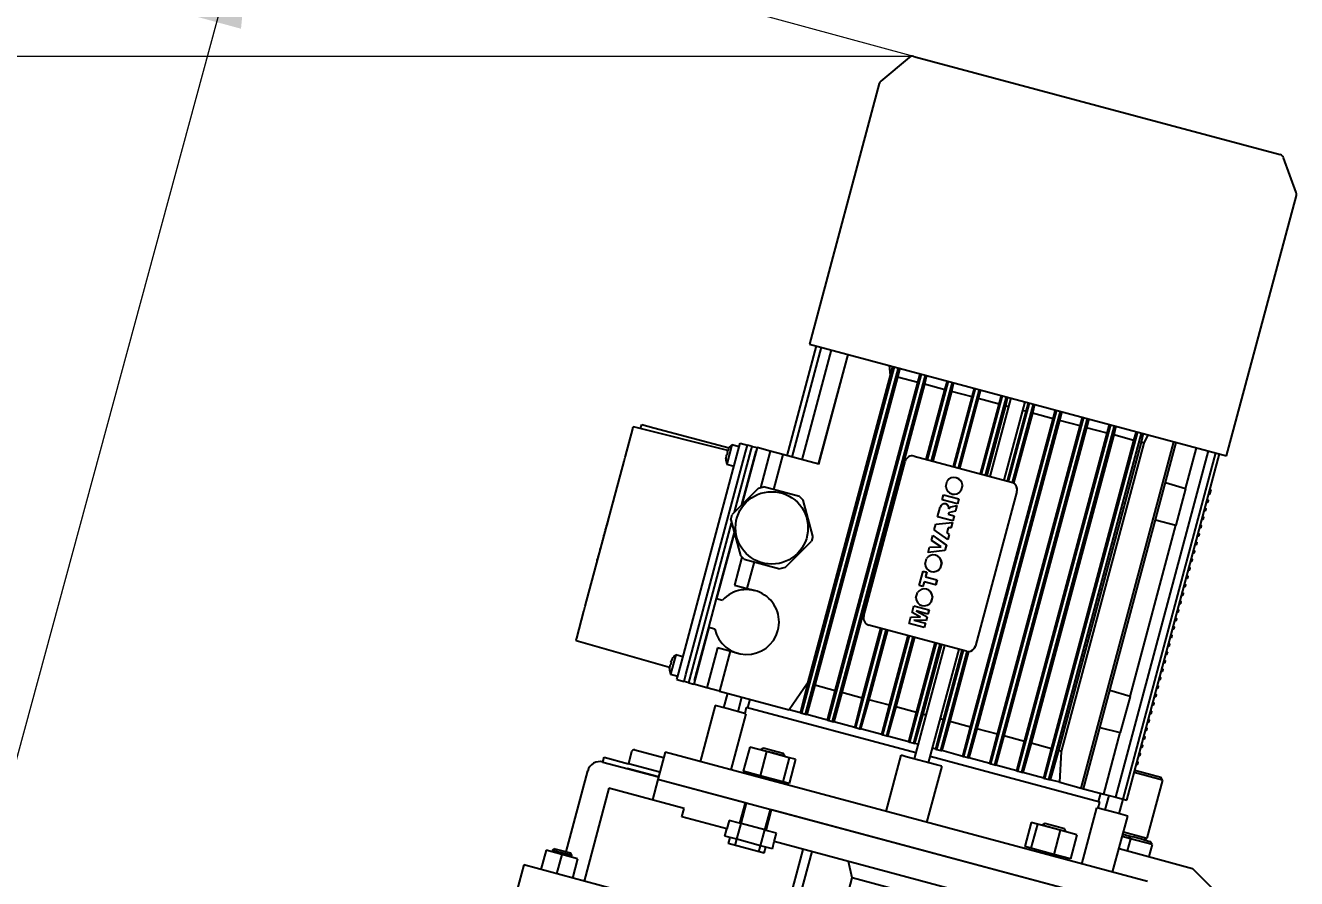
# Model space of a CAD drawing. Header units: millimetres. Extents: x 160 to 8396, y -16 to 5840.
# Drawn here: x 1554 to 2063, y 5067 to 5408 of the extents above; entities that cross this region are included whole.
import ezdxf

# ---------------------------------------------------------------- set-up
doc = ezdxf.new("R2010")
doc.units = ezdxf.units.MM
doc.header["$LTSCALE"] = 20
doc.header["$PDSIZE"] = -1
doc.styles.add('SLDTEXTSTYLE1', font='TXT', dxfattribs={"width": 0.605})
doc.dimstyles.new('SLDDIMSTYLE1', dxfattribs={"dimtxt": 70, "dimasz": 60, "dimexe": 0, "dimexo": 0.0625, "dimgap": 17.5, "dimtad": 2, "dimdec": 0, "dimrnd": 1e-09, "dimzin": 12, "dimdsep": 46, "dimtxsty": 'SLDTEXTSTYLE1', "dimsah": 1, "dimcen": 0.09, "dimadec": 0, "dimazin": 3, "dimtol": 1, "dimtfac": 1, "dimtdec": 3, "dimtofl": 0, "dimtmove": 0, "dimatfit": 3, "dimfxl": 0, "dimfrac": 2, "dimtolj": 1, "dimarcsym": 0})

# ---------------------------------------------------------------- blocks, each defined once
blk = doc.blocks.new('_D_2')
at = {"color": 7, "linetype": 'Continuous', "lineweight": 0}
for p, q in [((1910.01, 5396.08), (720.63, 5396.08)), ((740.63, 5396.08), (740.63, 2259.87)), ((1065.48, 2259.87), (720.63, 2259.87))]:
    blk.add_line(p, q, dxfattribs=at)
at = {"color": 7, "linetype": 'Continuous', "lineweight": 18}
for points in [[(740.63, 5396.08), (730.63, 5336.08), (750.63, 5336.08)], [(740.63, 2259.87), (750.63, 2319.87), (730.63, 2319.87)]]:
    blk.add_solid(points, dxfattribs=at)
at = {"color": 7, "linetype": 'Continuous', "lineweight": 18, "char_height": 70, "attachment_point": 1, "rotation": 90, "style": 'SLDTEXTSTYLE1'}
for s, insert in [('*', (650.4, 3679.98)), ('3136', (650.4, 3482.72))]:
    blk.add_mtext(s, dxfattribs=dict(at, insert=insert))
blk = doc.blocks.new('_D_3')
at = {"color": 7, "linetype": 'Continuous', "lineweight": 0}
for p, q in [((1910.01, 5396.08), (1627.5, 5472.9)), ((793.99, 2331.45), (1646.8, 5467.65)), ((1057.2, 2259.87), (774.69, 2336.69))]:
    blk.add_line(p, q, dxfattribs=at)
at = {"color": 7, "linetype": 'Continuous', "lineweight": 18}
for points in [[(1646.8, 5467.65), (1621.41, 5412.38), (1640.71, 5407.13)], [(793.99, 2331.45), (819.38, 2386.72), (800.09, 2391.97)]]:
    blk.add_solid(points, dxfattribs=at)
at = {"color": 7, "linetype": 'Continuous', "lineweight": 18, "char_height": 70, "attachment_point": 1, "rotation": 74.7877, "style": 'SLDTEXTSTYLE1'}
for s, insert in [('*', (1196.46, 4155.4)), ('3250', (1144.7, 3965.05))]:
    blk.add_mtext(s, dxfattribs=dict(at, insert=insert))

msp = doc.modelspace()

# ---------------------------------------------------------------- linework, layer by layer
at = {"color": 7, "linetype": 'Continuous', "lineweight": 25}
for p, q in [((1908.21, 5395.68), (1896.87, 5386.16)), ((1910.01, 5396.08), (1983.38, 5376.42)), ((1896.22, 5385.15), (1868.3, 5280.95)), ((1983.38, 5376.42), (2056.75, 5356.76)), ((2063.18, 5341.6), (2058.11, 5355.51)), ((2035.31, 5236.2), (2063.23, 5340.4)), ((1859.39, 5236.23), (1871.17, 5280.18)), ((1861.33, 5235.71), (1873.1, 5279.66)), ((1865.35, 5234.64), (1877.12, 5278.59)), ((1868.3, 5280.95), (2035.31, 5236.2)), ((1871.96, 5232.87), (1883.73, 5276.82)), ((1871.98, 5232.86), (1883.76, 5276.81)), ((1900.25, 5272.39), (1900.54, 5268.55)), ((1865.21, 5133.22), (1902.35, 5271.83)), ((1866.76, 5132.8), (1903.9, 5271.41)), ((1900.54, 5268.55), (1867.48, 5145.16)), ((1867.65, 5145.12), (1900.72, 5268.51)), ((1903.55, 5267.75), (1870.49, 5144.36)), ((1876.03, 5130.32), (1913.17, 5268.93)), ((1877.57, 5129.9), (1914.71, 5268.51)), ((1900.72, 5268.51), (1900.54, 5268.55)), ((1900.72, 5268.51), (1901.7, 5272)), ((1904.44, 5271.27), (1903.55, 5267.75)), ((1911.64, 5265.58), (1903.55, 5267.75)), ((1911.64, 5265.58), (1912.62, 5269.08)), ((1915.21, 5268.38), (1914.3, 5264.87)), ((1878.58, 5142.19), (1911.64, 5265.58)), ((1914.3, 5264.87), (1881.24, 5141.48)), ((1922.51, 5262.67), (1914.3, 5264.87)), ((1915.04, 5234.78), (1922.51, 5262.67)), ((1915.58, 5234.64), (1923.99, 5266.03)), ((1917.12, 5234.22), (1925.53, 5265.62)), ((1925.09, 5261.98), (1917.62, 5234.09)), ((1922.51, 5262.67), (1923.49, 5266.16)), ((1925.99, 5265.49), (1925.09, 5261.98)), ((1933.36, 5259.76), (1925.09, 5261.98)), ((1926.39, 5231.74), (1934.81, 5263.13)), ((1927.94, 5231.32), (1936.35, 5262.72)), ((1933.36, 5259.76), (1934.34, 5263.26)), ((1936.8, 5262.6), (1935.89, 5259.08)), ((1925.89, 5231.87), (1933.36, 5259.76)), ((1935.89, 5259.08), (1928.42, 5231.19)), ((1944.2, 5256.86), (1935.89, 5259.08)), ((1936.73, 5228.97), (1944.2, 5256.86)), ((1937.21, 5228.84), (1945.62, 5260.23)), ((1938.76, 5228.42), (1947.17, 5259.82)), ((1948.91, 5259.35), (1940.5, 5227.96)), ((1944.2, 5256.86), (1945.17, 5260.35)), ((1946.29, 5226.41), (1954.7, 5257.8)), ((1947.61, 5259.7), (1946.71, 5256.18)), ((1948.03, 5225.94), (1956.44, 5257.33)), ((1949.57, 5225.51), (1957.99, 5256.92)), ((1955.03, 5253.96), (1956, 5257.45)), ((1958.44, 5256.8), (1957.53, 5253.28)), ((1930.12, 5115.82), (1967.26, 5254.43)), ((1931.67, 5115.41), (1968.81, 5254.02)), ((1946.71, 5256.18), (1939.24, 5228.3)), ((1947.97, 5255.85), (1946.71, 5256.18)), ((1947.55, 5226.07), (1955.03, 5253.96)), ((1957.53, 5253.28), (1950.03, 5225.29)), ((1955.03, 5253.96), (1953.76, 5254.29)), ((1965.84, 5251.06), (1957.53, 5253.28)), ((1965.84, 5251.06), (1966.81, 5254.55)), ((1969.28, 5253.89), (1968.37, 5250.38)), ((1794.64, 5236.12), (1797.55, 5246.98)), ((1835.57, 5238.4), (1797.78, 5247.82)), ((1800.69, 5247.1), (1801.13, 5248.74)), ((1801.13, 5248.74), (1805.96, 5247.44)), ((1805.96, 5247.44), (1836.1, 5239.37)), ((1932.78, 5127.67), (1965.84, 5251.06)), ((1968.37, 5250.38), (1935.31, 5126.99)), ((1940.94, 5112.92), (1978.08, 5251.54)), ((1942.48, 5112.51), (1979.62, 5251.12)), ((1943.58, 5124.77), (1976.64, 5248.16)), ((1979.22, 5247.47), (1946.16, 5124.08)), ((1951.76, 5110.03), (1988.9, 5248.64)), ((1953.3, 5109.61), (1990.44, 5248.22)), ((1976.64, 5248.16), (1968.37, 5250.38)), ((1976.64, 5248.16), (1977.62, 5251.66)), ((1980.12, 5250.99), (1979.22, 5247.47)), ((1987.43, 5245.27), (1979.22, 5247.47)), ((1987.43, 5245.27), (1988.41, 5248.77)), ((1991, 5248.07), (1990.1, 5244.56)), ((1954.37, 5121.88), (1987.43, 5245.27)), ((1990.1, 5244.56), (1957.03, 5121.17)), ((1962.58, 5107.13), (1999.72, 5245.74)), ((1964.12, 5106.71), (2001.26, 5245.32)), ((1965.12, 5119), (1998.19, 5242.39)), ((2001.02, 5241.63), (1967.96, 5118.24)), ((1977.03, 5103.25), (2014.17, 5241.86)), ((1978, 5102.99), (2015.14, 5241.6)), ((1998.19, 5242.39), (1990.1, 5244.56)), ((1998.19, 5242.39), (1999.17, 5245.88)), ((2001.91, 5245.15), (2001.02, 5241.63)), ((2002.24, 5241.3), (2001.02, 5241.63)), ((2002.24, 5241.3), (2003.93, 5244.61)), ((1815.95, 5149.52), (1839.76, 5238.39)), ((1818.85, 5148.74), (1842.66, 5237.61)), ((1834.91, 5236.58), (1834.79, 5235.06)), ((1835.18, 5236.51), (1834.91, 5236.58)), ((1835.82, 5238.92), (1835.17, 5237.55)), ((1835.17, 5237.55), (1835.44, 5237.48)), ((1837.25, 5240.61), (1835.18, 5232.88)), ((1835.44, 5237.48), (1835.18, 5236.51)), ((1835.81, 5238.93), (1835.82, 5238.92)), ((1840.15, 5239.83), (1837.25, 5240.61)), ((1838.33, 5213.7), (1844.98, 5238.54)), ((1839.76, 5238.39), (1840.53, 5241.23)), ((1840.53, 5241.23), (1843.44, 5240.51)), ((1847.3, 5239.47), (1841.22, 5216.77)), ((1841.22, 5216.77), (1846.91, 5238.02)), ((1842.66, 5237.61), (1843.44, 5240.51)), ((1845.36, 5239.96), (1843.44, 5240.51)), ((1844.98, 5238.54), (1845.37, 5239.99)), ((1845.37, 5239.99), (1847.3, 5239.47)), ((1852.61, 5238.05), (1847.3, 5239.47)), ((1852.61, 5238.05), (1848.7, 5223.44)), ((1857.63, 5236.7), (1852.61, 5238.05)), ((1857.63, 5236.7), (1853.88, 5222.7)), ((1871.98, 5232.86), (1857.63, 5236.7)), ((1969.18, 5117.92), (2002.24, 5241.3)), ((1990.88, 5099.54), (2028.02, 5238.15)), ((1993.9, 5098.74), (2031.04, 5237.35)), ((1995.36, 5098.34), (2032.5, 5236.95)), ((2018.88, 5223), (2023.28, 5239.42)), ((1778.56, 5176.1), (1794.09, 5234.07)), ((1834.79, 5235.06), (1834.77, 5235.07)), ((1835.18, 5232.88), (1838.08, 5232.11)), ((1890, 5172.13), (1906.57, 5233.94)), ((1910.2, 5236.08), (1949.2, 5225.63)), ((1927.09, 5227.44), (1927.06, 5227.45)), ((1847.83, 5223.21), (1837.34, 5212.71)), ((1847.83, 5223.21), (1849.9, 5223.76)), ((1864.24, 5219.92), (1849.9, 5223.76)), ((1922.86, 5223.92), (1923.44, 5226.08)), ((1929.5, 5224.49), (1928.91, 5222.27)), ((1928.94, 5222.26), (1928.91, 5222.27)), ((1929.53, 5224.48), (1928.94, 5222.26)), ((1929.53, 5224.48), (1929.5, 5224.49)), ((1951.28, 5221.96), (1934.71, 5160.15)), ((1951.36, 5221.94), (1934.8, 5160.12)), ((1949.2, 5225.63), (1949.28, 5225.6)), ((2018.88, 5223), (2010.78, 5225.33)), ((2018.88, 5223), (2015, 5208.51)), ((2028.9, 5221.74), (2028.43, 5221.75)), ((2028.52, 5222.12), (2028.9, 5221.74)), ((2028.67, 5220.9), (2028.9, 5221.74)), ((2028.74, 5222.91), (2029.06, 5222.35)), ((2028.9, 5221.74), (2029.06, 5222.35)), ((1789.33, 5216.69), (1789.32, 5216.67)), ((1789.32, 5216.67), (1789.42, 5216.64)), ((1789.32, 5216.67), (1789.42, 5216.64)), ((1789.32, 5216.67), (1789.32, 5216.67)), ((1789.85, 5218.63), (1789.33, 5216.7)), ((1789.33, 5216.7), (1789.43, 5216.67)), ((1789.33, 5216.7), (1789.43, 5216.67)), ((1789.33, 5216.7), (1789.43, 5216.67)), ((1789.33, 5216.7), (1789.33, 5216.7)), ((1789.33, 5216.7), (1789.43, 5216.67)), ((1789.33, 5216.7), (1789.33, 5216.7)), ((1789.33, 5216.7), (1789.43, 5216.67)), ((1789.33, 5216.7), (1789.33, 5216.7)), ((1789.33, 5216.7), (1789.43, 5216.67)), ((1789.33, 5216.7), (1789.33, 5216.7)), ((1789.33, 5216.7), (1789.43, 5216.67)), ((1789.33, 5216.7), (1789.33, 5216.7)), ((1789.33, 5216.7), (1789.43, 5216.67)), ((1789.33, 5216.7), (1789.33, 5216.7)), ((1789.33, 5216.7), (1789.43, 5216.67)), ((1789.33, 5216.7), (1789.33, 5216.7)), ((1789.33, 5216.7), (1789.43, 5216.67)), ((1789.33, 5216.7), (1789.43, 5216.67)), ((1789.33, 5216.7), (1789.33, 5216.7)), ((1789.33, 5216.7), (1789.33, 5216.7)), ((1789.33, 5216.7), (1789.33, 5216.7)), ((1789.33, 5216.7), (1789.43, 5216.67)), ((1789.33, 5216.7), (1789.33, 5216.7)), ((1789.86, 5218.65), (1789.85, 5218.63)), ((1789.85, 5218.63), (1789.95, 5218.61)), ((1789.95, 5218.63), (1789.86, 5218.65)), ((1841.15, 5216.53), (1841.22, 5216.77)), ((1841.22, 5216.77), (1841.36, 5216.74)), ((1864.24, 5219.92), (1865.76, 5218.4)), ((1869.6, 5204.07), (1865.76, 5218.4)), ((1921.45, 5218.65), (1921.98, 5220.64)), ((1927.5, 5217.03), (1921.45, 5218.65)), ((1921.98, 5220.64), (1928.04, 5219.02)), ((1922.86, 5216.98), (1922.83, 5216.99)), ((1925.05, 5215.73), (1927.31, 5216.31)), ((1925.31, 5220.93), (1925.34, 5220.92)), ((1927.31, 5216.31), (1926.71, 5214.07)), ((1927.34, 5216.3), (1926.74, 5214.06)), ((1927.34, 5216.3), (1927.31, 5216.31)), ((1928.04, 5219.02), (1927.5, 5217.03)), ((1927.53, 5217.02), (1927.5, 5217.03)), ((1928.07, 5219.01), (1927.53, 5217.02)), ((1928.07, 5219.01), (1928.04, 5219.02)), ((2027.28, 5217.48), (2027.37, 5217.51)), ((2027.77, 5217.52), (2027.29, 5217.53)), ((2027.65, 5218.57), (2027.59, 5218.63)), ((2027.77, 5217.52), (2027.99, 5218.36)), ((2028.19, 5220.86), (2028.27, 5220.89)), ((2028.67, 5220.9), (2028.2, 5220.91)), ((1788.81, 5214.77), (1787.13, 5208.49)), ((1788.81, 5214.77), (1788.91, 5214.74)), ((1788.94, 5214.83), (1788.84, 5214.86)), ((1788.93, 5214.82), (1788.84, 5214.85)), ((1836.78, 5210.64), (1837.34, 5212.71)), ((1919.61, 5211.78), (1920.66, 5215.72)), ((1925.66, 5210.16), (1919.61, 5211.78)), ((1924.34, 5213.47), (1923.76, 5212.81)), ((1923.76, 5212.81), (1926.2, 5212.16)), ((1924.37, 5213.46), (1923.79, 5212.8)), ((1924.11, 5215.02), (1925.05, 5215.73)), ((1926.71, 5214.07), (1924.34, 5213.47)), ((1924.37, 5213.46), (1924.34, 5213.47)), ((1926.74, 5214.06), (1924.37, 5213.46)), ((1926.2, 5212.16), (1925.66, 5210.16)), ((1926.23, 5212.15), (1925.69, 5210.15)), ((1926.23, 5212.15), (1926.2, 5212.16)), ((1926.74, 5214.06), (1926.71, 5214.07)), ((2025.84, 5211.81), (2025.78, 5211.87)), ((2025.96, 5210.75), (2026.18, 5211.6)), ((2026.86, 5214.14), (2026.38, 5214.14)), ((2026.38, 5214.1), (2026.46, 5214.13)), ((2026.75, 5215.19), (2026.69, 5215.25)), ((2026.86, 5214.14), (2027.09, 5214.98)), ((1786.65, 5206.7), (1786.61, 5206.53)), ((1786.65, 5206.7), (1786.79, 5207.21)), ((1786.79, 5207.21), (1786.84, 5207.39)), ((1787.12, 5208.06), (1787.02, 5208.09)), ((1787.02, 5208.07), (1787.02, 5208.09)), ((1787.03, 5208.09), (1787.02, 5208.08)), ((1787.03, 5208.09), (1787.11, 5208.41)), ((1787.13, 5208.49), (1787.11, 5208.41)), ((1787.11, 5208.41), (1787.21, 5208.38)), ((1787.13, 5208.49), (1787.23, 5208.46)), ((1820.39, 5146.78), (1837.14, 5209.29)), ((1836.78, 5210.64), (1840.62, 5196.31)), ((1918.22, 5206.61), (1918.82, 5208.85)), ((1923.67, 5202.74), (1918.22, 5206.61)), ((1918.82, 5208.85), (1925.49, 5209.52)), ((1923.83, 5207.41), (1923.28, 5205.35)), ((1923.86, 5207.4), (1923.31, 5205.34)), ((1924.93, 5207.44), (1923.83, 5207.41)), ((1923.86, 5207.4), (1923.83, 5207.41)), ((1924.97, 5207.43), (1923.86, 5207.4)), ((1925.49, 5209.52), (1924.93, 5207.44)), ((1924.97, 5207.43), (1924.93, 5207.44)), ((1925.52, 5209.51), (1924.97, 5207.43)), ((1925.52, 5209.51), (1925.49, 5209.52)), ((1925.69, 5210.15), (1925.66, 5210.16)), ((1996.63, 5139.93), (2015, 5208.51)), ((2006.82, 5210.55), (2015, 5208.51)), ((2025.05, 5207.37), (2024.57, 5207.38)), ((2024.57, 5207.34), (2024.65, 5207.36)), ((2024.93, 5208.43), (2024.87, 5208.49)), ((2025.05, 5207.37), (2025.28, 5208.22)), ((2025.47, 5210.72), (2025.55, 5210.74)), ((2025.96, 5210.75), (2025.48, 5210.76)), ((1785.43, 5202.14), (1785.47, 5202.3)), ((1785.47, 5202.3), (1785.53, 5202.5)), ((1785.57, 5202.65), (1785.53, 5202.5)), ((1785.91, 5203.91), (1785.86, 5203.73)), ((1785.91, 5203.91), (1786.01, 5204.32)), ((1786.01, 5204.32), (1786.07, 5204.52)), ((1786.38, 5205.68), (1786.4, 5205.76)), ((1786.5, 5205.73), (1786.4, 5205.76)), ((1838.11, 5205.18), (1831.13, 5179.1)), ((1831.13, 5179.1), (1838.11, 5205.18)), ((1838.11, 5205.18), (1838.18, 5205.42)), ((1838.25, 5205.14), (1838.11, 5205.18)), ((1858.55, 5191.5), (1869.04, 5201.99)), ((1869.6, 5204.07), (1869.04, 5201.99)), ((1917.08, 5202.34), (1917.62, 5204.36)), ((1921.08, 5199.84), (1917.08, 5202.34)), ((1917.62, 5204.36), (1923.06, 5200.44)), ((1917.65, 5204.35), (1917.62, 5204.36)), ((1917.65, 5204.35), (1923.09, 5200.43)), ((1923.28, 5205.35), (1924.21, 5204.76)), ((1923.31, 5205.34), (1923.28, 5205.35)), ((1923.31, 5205.34), (1924.25, 5204.75)), ((1924.21, 5204.76), (1923.67, 5202.74)), ((1923.71, 5202.73), (1923.67, 5202.74)), ((1924.25, 5204.75), (1923.71, 5202.73)), ((1924.25, 5204.75), (1924.21, 5204.76)), ((2023.12, 5201.67), (2023.06, 5201.73)), ((2023.24, 5200.61), (2023.46, 5201.46)), ((2023.66, 5203.96), (2023.74, 5203.98)), ((2024.14, 5203.99), (2023.67, 5204)), ((2024.03, 5205.05), (2023.97, 5205.11)), ((2024.14, 5203.99), (2024.37, 5204.84)), ((1783.67, 5195.58), (1783.72, 5195.76)), ((1783.72, 5195.76), (1783.86, 5196.28)), ((1783.91, 5196.45), (1783.86, 5196.28)), ((1784.11, 5197.21), (1784.13, 5197.29)), ((1784.11, 5197.21), (1784.21, 5197.19)), ((1784.45, 5198.46), (1784.5, 5198.66)), ((1784.5, 5198.66), (1784.61, 5199.08)), ((1784.66, 5199.26), (1784.61, 5199.08)), ((1784.96, 5200.4), (1784.93, 5200.25)), ((1784.96, 5200.4), (1785.02, 5200.6)), ((1785.02, 5200.6), (1785.06, 5200.75)), ((1842.14, 5194.79), (1840.62, 5196.31)), ((1915.8, 5197.57), (1916.36, 5199.65)), ((1922.48, 5198.29), (1915.8, 5197.57)), ((1915.83, 5197.56), (1915.8, 5197.57)), ((1922.51, 5198.28), (1915.83, 5197.56)), ((1916.36, 5199.65), (1921.08, 5199.84)), ((1918.78, 5196.41), (1918.74, 5196.42)), ((1923.06, 5200.44), (1922.48, 5198.29)), ((1922.51, 5198.28), (1922.48, 5198.29)), ((1923.09, 5200.43), (1922.51, 5198.28)), ((1923.09, 5200.43), (1923.06, 5200.44)), ((2022.33, 5197.23), (2021.85, 5197.24)), ((2021.85, 5197.2), (2021.93, 5197.22)), ((2022.22, 5198.29), (2022.16, 5198.35)), ((2022.33, 5197.23), (2022.56, 5198.08)), ((2022.75, 5200.58), (2022.84, 5200.6)), ((2023.24, 5200.61), (2022.76, 5200.62)), ((1783.31, 5194.24), (1783.41, 5194.22)), ((1783.32, 5194.27), (1783.35, 5194.39)), ((1783.35, 5194.39), (1783.48, 5194.87)), ((1783.49, 5194.89), (1783.48, 5194.87)), ((1783.49, 5194.89), (1783.49, 5194.91)), ((1783.49, 5194.89), (1783.58, 5194.86)), ((1841.26, 5195.67), (1838.25, 5184.44)), ((1842.14, 5194.79), (1856.47, 5190.94)), ((1846.12, 5193.72), (1843.27, 5183.09)), ((1858.55, 5191.5), (1856.47, 5190.94)), ((1914.55, 5192.89), (1915.12, 5195.05)), ((1921.19, 5193.46), (1920.59, 5191.24)), ((1920.62, 5191.23), (1920.59, 5191.24)), ((1921.22, 5193.45), (1920.62, 5191.23)), ((1921.22, 5193.45), (1921.19, 5193.46)), ((2020.4, 5191.52), (2020.34, 5191.59)), ((2020.52, 5190.47), (2020.75, 5191.32)), ((2020.94, 5193.82), (2021.03, 5193.84)), ((2021.43, 5193.85), (2020.95, 5193.86)), ((2021.31, 5194.91), (2021.25, 5194.97)), ((2021.43, 5193.85), (2021.65, 5194.7)), ((1912.23, 5184.24), (1913.79, 5190.07)), ((1914.16, 5185.78), (1913.64, 5183.86)), ((1914.19, 5185.77), (1913.68, 5183.85)), ((1913.79, 5190.07), (1915.2, 5189.69)), ((1918.79, 5184.54), (1914.16, 5185.78)), ((1915.2, 5189.69), (1914.69, 5187.77)), ((1914.69, 5187.77), (1919.33, 5186.53)), ((1915.24, 5189.68), (1914.72, 5187.77)), ((1915.24, 5189.68), (1915.2, 5189.69)), ((1916.99, 5189.89), (1917.03, 5189.89)), ((1919.33, 5186.53), (1918.79, 5184.54)), ((1919.36, 5186.52), (1918.83, 5184.53)), ((1919.36, 5186.52), (1919.33, 5186.53)), ((2019.13, 5187.06), (2019.21, 5187.08)), ((2019.61, 5187.09), (2019.14, 5187.1)), ((2019.5, 5188.14), (2019.44, 5188.21)), ((2019.61, 5187.09), (2019.84, 5187.93)), ((2020.52, 5190.47), (2020.04, 5190.48)), ((2020.04, 5190.44), (2020.12, 5190.46)), ((1838.25, 5184.44), (1846.46, 5182.24)), ((1910.9, 5179.28), (1911.48, 5181.44)), ((1913.64, 5183.86), (1912.23, 5184.24)), ((1913.68, 5183.85), (1913.64, 5183.86)), ((1915.13, 5182.8), (1915.09, 5182.81)), ((1918.83, 5184.53), (1918.79, 5184.54)), ((2017.69, 5181.38), (2017.63, 5181.44)), ((2017.8, 5180.33), (2018.03, 5181.17)), ((2018.22, 5183.68), (2018.31, 5183.7)), ((2018.71, 5183.71), (2018.23, 5183.72)), ((2018.59, 5184.76), (2018.53, 5184.82)), ((2018.71, 5183.71), (2018.94, 5184.55)), ((1828.02, 5167.51), (1831.13, 5179.1)), ((1831.13, 5179.1), (1833.51, 5178.46)), ((1909.36, 5173.55), (1910.07, 5176.18)), ((1910.07, 5176.18), (1916.12, 5174.56)), ((1913.35, 5176.28), (1913.38, 5176.27)), ((1917.54, 5179.85), (1916.94, 5177.62)), ((1916.98, 5177.62), (1916.94, 5177.62)), ((1917.57, 5179.84), (1916.98, 5177.62)), ((1917.57, 5179.84), (1917.54, 5179.85)), ((2016.41, 5176.91), (2016.5, 5176.94)), ((2016.9, 5176.95), (2016.42, 5176.96)), ((2016.78, 5178), (2016.72, 5178.06)), ((2016.9, 5176.95), (2017.12, 5177.79)), ((2017.32, 5180.29), (2017.4, 5180.32)), ((2017.8, 5180.33), (2017.33, 5180.34)), ((1775.1, 5163.19), (1778.01, 5174.05)), ((1908.19, 5169.15), (1908.89, 5171.79)), ((1908.89, 5171.79), (1912.8, 5171.68)), ((1912.8, 5171.68), (1909.36, 5173.55)), ((1914.98, 5170.29), (1910.05, 5170.45)), ((1910.05, 5170.45), (1914.69, 5169.21)), ((1915.01, 5170.28), (1910.09, 5170.44)), ((1915.67, 5172.88), (1911.04, 5174.12)), ((1911.04, 5174.12), (1915.38, 5171.8)), ((1911.07, 5174.11), (1915.42, 5171.79)), ((1915.38, 5171.8), (1914.98, 5170.29)), ((1915.01, 5170.28), (1914.98, 5170.29)), ((1915.42, 5171.79), (1915.01, 5170.28)), ((1915.42, 5171.79), (1915.38, 5171.8)), ((1916.12, 5174.56), (1915.67, 5172.88)), ((1915.71, 5172.87), (1915.67, 5172.88)), ((1916.15, 5174.55), (1915.71, 5172.87)), ((1916.15, 5174.55), (1916.12, 5174.56)), ((2014.97, 5171.24), (2014.91, 5171.3)), ((2015.09, 5170.19), (2015.31, 5171.03)), ((2015.99, 5173.57), (2015.51, 5173.58)), ((2015.51, 5173.53), (2015.59, 5173.56)), ((2015.88, 5174.62), (2015.81, 5174.68)), ((2015.99, 5173.57), (2016.22, 5174.41)), ((1828.02, 5167.51), (1821.94, 5144.81)), ((1822.33, 5146.26), (1828.02, 5167.51)), ((1830.4, 5166.87), (1828.02, 5167.51)), ((1886.85, 5127.42), (1897.46, 5167.02)), ((1888.39, 5127), (1899, 5166.61)), ((1889.45, 5139.28), (1896.92, 5167.17)), ((1899.5, 5166.47), (1892.03, 5138.59)), ((1931.08, 5158.01), (1892.08, 5168.46)), ((1914.24, 5167.53), (1908.19, 5169.15)), ((1914.69, 5169.21), (1914.24, 5167.53)), ((1914.27, 5167.52), (1914.24, 5167.53)), ((1914.72, 5169.2), (1914.27, 5167.52)), ((1914.72, 5169.2), (1914.69, 5169.21)), ((2014.18, 5166.8), (2013.7, 5166.81)), ((2013.7, 5166.77), (2013.78, 5166.79)), ((2014.06, 5167.86), (2014, 5167.92)), ((2014.18, 5166.8), (2014.41, 5167.65)), ((2014.6, 5170.15), (2014.68, 5170.18)), ((2015.09, 5170.19), (2014.61, 5170.19)), ((1774.87, 5162.34), (1812.32, 5151.6)), ((1897.67, 5124.52), (1908.28, 5164.12)), ((1899.21, 5124.11), (1909.82, 5163.71)), ((1900.3, 5136.37), (1907.77, 5164.26)), ((1910.3, 5163.58), (1902.83, 5135.69)), ((1908.48, 5121.62), (1919.1, 5161.22)), ((1910.03, 5121.21), (1920.64, 5160.81)), ((1922.38, 5160.34), (1910.22, 5114.95)), ((1911.14, 5133.47), (1918.61, 5161.35)), ((1921.12, 5160.68), (1913.65, 5132.79)), ((2012.25, 5161.1), (2012.19, 5161.16)), ((2012.37, 5160.04), (2012.59, 5160.89)), ((2012.79, 5163.39), (2012.87, 5163.41)), ((2013.27, 5163.42), (2012.8, 5163.43)), ((2013.16, 5164.48), (2013.1, 5164.54)), ((2013.27, 5163.42), (2013.5, 5164.27)), ((1814.74, 5156.58), (1812.67, 5148.85)), ((1817.63, 5155.8), (1814.74, 5156.58)), ((1831.52, 5159.33), (1827.25, 5143.39)), ((1839.73, 5157.13), (1831.52, 5159.33)), ((1836.54, 5157.98), (1832.27, 5142.04)), ((1916.01, 5113.39), (1928.18, 5158.79)), ((1919.3, 5118.72), (1929.91, 5158.33)), ((1920.85, 5118.31), (1931.46, 5157.93)), ((1921.96, 5130.57), (1929.44, 5158.45)), ((1931.97, 5157.89), (1924.47, 5129.89)), ((1931.08, 5158.01), (1931.17, 5157.99)), ((2011.46, 5156.66), (2010.98, 5156.67)), ((2010.98, 5156.63), (2011.06, 5156.65)), ((2011.35, 5157.72), (2011.29, 5157.78)), ((2011.46, 5156.66), (2011.69, 5157.51)), ((2011.88, 5160.01), (2011.97, 5160.03)), ((2012.37, 5160.04), (2011.89, 5160.05)), ((1812.27, 5151.02), (1812.25, 5151.03)), ((1812.39, 5152.54), (1812.27, 5151.02)), ((1812.66, 5152.47), (1812.39, 5152.54)), ((1813.31, 5154.89), (1812.65, 5153.51)), ((1812.65, 5153.51), (1812.92, 5153.44)), ((1812.92, 5153.44), (1812.66, 5152.47)), ((1813.29, 5154.89), (1813.31, 5154.89)), ((2009.53, 5150.96), (2009.47, 5151.02)), ((2009.65, 5149.9), (2009.88, 5150.75)), ((2010.07, 5153.25), (2010.15, 5153.27)), ((2010.56, 5153.28), (2010.08, 5153.29)), ((2010.44, 5154.34), (2010.38, 5154.4)), ((2010.56, 5153.28), (2010.78, 5154.13)), ((1812.67, 5148.85), (1815.56, 5148.07)), ((1815.19, 5146.67), (1815.95, 5149.52)), ((1815.19, 5146.67), (1818.07, 5145.85)), ((1818.07, 5145.85), (1818.85, 5148.74)), ((1820.01, 5145.36), (1818.07, 5145.85)), ((1820.01, 5145.33), (1820.39, 5146.78)), ((1820.01, 5145.33), (1821.94, 5144.81)), ((1867.48, 5145.16), (1860.23, 5134.55)), ((1864.68, 5133.36), (1867.65, 5145.12)), ((1867.65, 5145.12), (1867.48, 5145.16)), ((2008.26, 5146.49), (2008.34, 5146.51)), ((2008.74, 5146.52), (2008.27, 5146.53)), ((2008.63, 5147.57), (2008.57, 5147.64)), ((2008.74, 5146.52), (2008.97, 5147.37)), ((2009.65, 5149.9), (2009.17, 5149.91)), ((2009.17, 5149.87), (2009.25, 5149.89)), ((1827.25, 5143.39), (1821.94, 5144.81)), ((1832.27, 5142.04), (1827.25, 5143.39)), ((1832.27, 5142.04), (1860.23, 5134.55)), ((1835.46, 5141.19), (1833.91, 5135.39)), ((1870.49, 5144.36), (1867.2, 5132.68)), ((1878.58, 5142.19), (1870.49, 5144.36)), ((1875.57, 5130.44), (1878.58, 5142.19)), ((1881.24, 5141.48), (1877.98, 5129.8)), ((1889.45, 5139.28), (1881.24, 5141.48)), ((1996.63, 5139.93), (1988.52, 5142.26)), ((1996.63, 5139.93), (1992.74, 5125.44)), ((2006.45, 5139.73), (2006.53, 5139.75)), ((2006.93, 5139.76), (2006.46, 5139.77)), ((2006.82, 5140.81), (2006.76, 5140.87)), ((2006.93, 5139.76), (2007.16, 5140.6)), ((2007.35, 5143.11), (2007.44, 5143.13)), ((2007.84, 5143.14), (2007.36, 5143.15)), ((2007.72, 5144.19), (2007.66, 5144.26)), ((2007.84, 5143.14), (2008.07, 5143.98)), ((1830.53, 5136.3), (1824.5, 5113.79)), ((1835.18, 5135.05), (1830.53, 5136.3)), ((1842.83, 5133), (1835.18, 5135.05)), ((1839.7, 5133.84), (1841.26, 5139.63)), ((1843.01, 5135.54), (1842.36, 5133.13)), ((1910.86, 5117.36), (1843.01, 5135.54)), ((1844.39, 5138.79), (1843.49, 5135.41)), ((1886.43, 5127.53), (1889.45, 5139.28)), ((1892.03, 5138.59), (1888.77, 5126.9)), ((1900.3, 5136.37), (1892.03, 5138.59)), ((1897.28, 5124.62), (1900.3, 5136.37)), ((1902.83, 5135.69), (1899.58, 5124.01)), ((1911.14, 5133.47), (1902.83, 5135.69)), ((2005.54, 5136.35), (2005.63, 5136.37)), ((2006.03, 5136.38), (2005.55, 5136.39)), ((2005.91, 5137.43), (2005.85, 5137.49)), ((2006.03, 5136.38), (2006.25, 5137.22)), ((1842.83, 5133), (1836.8, 5110.5)), ((1864.68, 5133.36), (1860.23, 5134.55)), ((1864.68, 5133.36), (1865.21, 5133.22)), ((1865.21, 5133.22), (1866.76, 5132.8)), ((1866.76, 5132.8), (1867.2, 5132.68)), ((1875.57, 5130.44), (1867.2, 5132.68)), ((1875.57, 5130.44), (1876.03, 5130.32)), ((1876.03, 5130.32), (1877.57, 5129.9)), ((1877.57, 5129.9), (1877.98, 5129.8)), ((1886.43, 5127.53), (1877.98, 5129.8)), ((1908.11, 5121.72), (1911.14, 5133.47)), ((1913.65, 5132.79), (1910.4, 5121.11)), ((1914.91, 5132.46), (1913.65, 5132.79)), ((1918.93, 5118.82), (1921.96, 5130.57)), ((1921.96, 5130.57), (1920.7, 5130.9)), ((1924.47, 5129.89), (1921.22, 5118.21)), ((1932.78, 5127.67), (1924.47, 5129.89)), ((2003.73, 5129.58), (2003.81, 5129.61)), ((2004.22, 5129.62), (2003.74, 5129.63)), ((2004.1, 5130.67), (2004.04, 5130.73)), ((2004.22, 5129.62), (2004.44, 5130.46)), ((2005.12, 5133), (2004.64, 5133.01)), ((2004.64, 5132.96), (2004.72, 5132.99)), ((2005, 5134.05), (2004.94, 5134.11)), ((2005.12, 5133), (2005.35, 5133.84)), ((1886.43, 5127.53), (1886.85, 5127.42)), ((1886.85, 5127.42), (1888.39, 5127)), ((1888.39, 5127), (1888.77, 5126.9)), ((1897.28, 5124.62), (1888.77, 5126.9)), ((1897.28, 5124.62), (1897.67, 5124.52)), ((1897.67, 5124.52), (1899.21, 5124.11)), ((1929.75, 5115.92), (1932.78, 5127.67)), ((1935.31, 5126.99), (1932.05, 5115.31)), ((1943.58, 5124.77), (1935.31, 5126.99)), ((1940.56, 5113.03), (1943.58, 5124.77)), ((1984.57, 5127.48), (1992.74, 5125.44)), ((1986.14, 5100.81), (1992.74, 5125.44)), ((2002.82, 5126.2), (2002.91, 5126.23)), ((2003.31, 5126.24), (2002.83, 5126.25)), ((2003.19, 5127.29), (2003.13, 5127.35)), ((2003.31, 5126.24), (2003.54, 5127.08)), ((1844.37, 5119.65), (1841.78, 5109.99)), ((1851.08, 5117.85), (1844.37, 5119.65)), ((1899.21, 5124.11), (1899.58, 5124.01)), ((1908.11, 5121.72), (1899.58, 5124.01)), ((1908.11, 5121.72), (1908.48, 5121.62)), ((1908.48, 5121.62), (1910.03, 5121.21)), ((1910.03, 5121.21), (1910.4, 5121.11)), ((1911.77, 5120.74), (1910.4, 5121.11)), ((1946.16, 5124.08), (1942.9, 5112.4)), ((1954.37, 5121.88), (1946.16, 5124.08)), ((1951.36, 5110.13), (1954.37, 5121.88)), ((1957.03, 5121.17), (1953.76, 5109.49)), ((1965.12, 5119), (1957.03, 5121.17)), ((2001.01, 5119.44), (2001.1, 5119.46)), ((2001.5, 5119.47), (2001.02, 5119.48)), ((2001.38, 5120.53), (2001.32, 5120.59)), ((2001.5, 5119.47), (2001.72, 5120.32)), ((2001.92, 5122.82), (2002, 5122.85)), ((2002.4, 5122.86), (2001.93, 5122.86)), ((2002.29, 5123.91), (2002.23, 5123.97)), ((2002.4, 5122.86), (2002.63, 5123.7)), ((1785.63, 5113.65), (1786.15, 5115.58)), ((1786.15, 5115.58), (1795.81, 5112.99)), ((1797.1, 5117.82), (1795.81, 5112.99)), ((1798.33, 5118.53), (1809.92, 5115.42)), ((1810.49, 5117.55), (1807.59, 5106.73)), ((1907.08, 5091.66), (1810.49, 5117.55)), ((1851.08, 5117.85), (1848.49, 5108.19)), ((1848.72, 5118.57), (1848.7, 5118.49)), ((1849.85, 5119.22), (1848.72, 5118.57)), ((1853.55, 5117.27), (1848.72, 5118.57)), ((1853.79, 5118.16), (1849.85, 5119.22)), ((1860.23, 5115.4), (1851.08, 5117.85)), ((1858.38, 5115.98), (1853.55, 5117.27)), ((1857.73, 5117.1), (1853.79, 5118.16)), ((1860.23, 5115.4), (1857.64, 5105.74)), ((1858.38, 5115.98), (1857.73, 5117.1)), ((1858.36, 5115.9), (1858.38, 5115.98)), ((1862.69, 5114.74), (1860.1, 5105.08)), ((1862.69, 5114.74), (1860.23, 5115.4)), ((1898.97, 5093.84), (1905, 5116.34)), ((1907.05, 5115.79), (1905, 5116.34)), ((1919.18, 5112.54), (1907.05, 5115.79)), ((1984.51, 5097.63), (1916.66, 5115.81)), ((1918.93, 5118.82), (1917.56, 5119.19)), ((1918.93, 5118.82), (1919.3, 5118.72)), ((1919.3, 5118.72), (1920.85, 5118.31)), ((1920.85, 5118.31), (1921.22, 5118.21)), ((1929.75, 5115.92), (1921.22, 5118.21)), ((1929.75, 5115.92), (1930.12, 5115.82)), ((1930.12, 5115.82), (1931.67, 5115.41)), ((1931.67, 5115.41), (1932.05, 5115.31)), ((1940.56, 5113.03), (1932.05, 5115.31)), ((1962.13, 5107.25), (1965.12, 5119)), ((1967.96, 5118.24), (1964.65, 5106.57)), ((1969.18, 5117.92), (1967.96, 5118.24)), ((1968.55, 5105.53), (1969.18, 5117.92)), ((2000.59, 5116.09), (2000.11, 5116.1)), ((2000.11, 5116.06), (2000.19, 5116.08)), ((2000.48, 5117.15), (2000.41, 5117.21)), ((2000.59, 5116.09), (2000.82, 5116.94)), ((1770.84, 5077.75), (1779.51, 5110.11)), ((1785.63, 5113.65), (1807.85, 5107.69)), ((1807.85, 5107.69), (1795.29, 5111.06)), ((1808.37, 5109.62), (1795.81, 5112.99)), ((1848.49, 5108.19), (1841.78, 5109.99)), ((1921.23, 5112), (1915.2, 5089.49)), ((1921.23, 5112), (1919.18, 5112.54)), ((1940.56, 5113.03), (1940.94, 5112.92)), ((1940.94, 5112.92), (1942.48, 5112.51)), ((1942.48, 5112.51), (1942.9, 5112.4)), ((1951.36, 5110.13), (1942.9, 5112.4)), ((1951.36, 5110.13), (1951.76, 5110.03)), ((1951.76, 5110.03), (1953.3, 5109.61)), ((1953.3, 5109.61), (1953.76, 5109.49)), ((1962.13, 5107.25), (1953.76, 5109.49)), ((2009.62, 5106.43), (1998.34, 5109.45)), ((1998.59, 5110.42), (2008.89, 5107.66)), ((1998.65, 5110.4), (1998.6, 5110.45)), ((1999.2, 5112.68), (1999.28, 5112.7)), ((1999.69, 5112.71), (1999.21, 5112.72)), ((1999.57, 5113.77), (1999.51, 5113.83)), ((1999.69, 5112.71), (1999.91, 5113.56)), ((1807.59, 5106.73), (1805.39, 5098.52)), ((2000.78, 5054.96), (1807.59, 5106.73)), ((1842.52, 5097.37), (1807.59, 5106.73)), ((1846.11, 5108.83), (1845.9, 5108.06)), ((1857.64, 5105.74), (1848.49, 5108.19)), ((1855.56, 5105.47), (1855.77, 5106.24)), ((1860.1, 5105.08), (1857.64, 5105.74)), ((1962.13, 5107.25), (1962.58, 5107.13)), ((1962.58, 5107.13), (1964.12, 5106.71)), ((1964.12, 5106.71), (1964.65, 5106.57)), ((1968.55, 5105.53), (1964.65, 5106.57)), ((1968.55, 5105.53), (1977.03, 5103.25)), ((2009.62, 5106.43), (2003.41, 5083.25)), ((2009.62, 5106.43), (2008.89, 5107.66)), ((1788, 5103.18), (1778.04, 5065.99)), ((1818.09, 5095.11), (1788, 5103.18)), ((1977.03, 5103.25), (1978, 5102.99)), ((1978, 5102.99), (1986.14, 5100.81)), ((1984.03, 5097.75), (1984.94, 5101.14)), ((1986.14, 5100.81), (1990.88, 5099.54)), ((1988.08, 5100.29), (1986.52, 5094.5)), ((1990.88, 5099.54), (1993.9, 5098.74)), ((1817.18, 5091.73), (1818.09, 5095.11)), ((1842.52, 5097.37), (1840.32, 5089.16)), ((1843.01, 5097.24), (1840.81, 5089.03)), ((1850.46, 5086.44), (1852.66, 5094.65)), ((1850.95, 5086.31), (1853.15, 5094.52)), ((2000.78, 5054.96), (1853.15, 5094.52)), ((1977.37, 5072.83), (1983.4, 5095.34)), ((1991.05, 5093.29), (1983.4, 5095.34)), ((1983.87, 5095.21), (1984.51, 5097.63)), ((1992.32, 5092.95), (1993.87, 5098.74)), ((1993.9, 5098.74), (1995.36, 5098.34)), ((1835.25, 5086.89), (1817.18, 5091.73)), ((1836.15, 5090.27), (1835.25, 5086.89)), ((1840.32, 5089.16), (1836.15, 5090.27)), ((1839.21, 5082.72), (1840.89, 5089)), ((1840.89, 5089), (1840.32, 5089.16)), ((1850.38, 5086.46), (1840.89, 5089)), ((2003.68, 5065.78), (1907.08, 5091.66)), ((1957.07, 5089.45), (1954.48, 5079.79)), ((1959.52, 5088.79), (1957.07, 5089.45)), ((1962.54, 5089.02), (1961.42, 5088.37)), ((1966.49, 5087.96), (1962.54, 5089.02)), ((1989.67, 5069.53), (1995.7, 5092.04)), ((1995.7, 5092.04), (1991.05, 5093.29)), ((1834.47, 5083.99), (1835.25, 5086.89)), ((1839.21, 5082.72), (1834.47, 5083.99)), ((1848.69, 5080.18), (1850.38, 5086.46)), ((1850.95, 5086.31), (1850.38, 5086.46)), ((1855.12, 5085.19), (1850.95, 5086.31)), ((1854.21, 5081.81), (1855.12, 5085.19)), ((1959.52, 5088.79), (1956.93, 5079.13)), ((1968.68, 5086.34), (1959.52, 5088.79)), ((1961.42, 5088.37), (1961.4, 5088.29)), ((1966.25, 5087.07), (1961.42, 5088.37)), ((1968.68, 5086.34), (1966.09, 5076.68)), ((1971.08, 5085.78), (1966.25, 5087.07)), ((1970.43, 5086.91), (1966.49, 5087.96)), ((1975.38, 5084.54), (1968.68, 5086.34)), ((1971.08, 5085.78), (1970.43, 5086.91)), ((1971.06, 5085.7), (1971.08, 5085.78)), ((1975.38, 5084.54), (1972.8, 5074.88)), ((1996.77, 5082.95), (1993.5, 5083.83)), ((1993.76, 5084.8), (1996.26, 5084.13)), ((1994.02, 5085.76), (2003.41, 5083.25)), ((1996.77, 5082.95), (1996.26, 5084.13)), ((1996.26, 5084.13), (1997.74, 5083.73)), ((1766.41, 5078.94), (1765.47, 5078.4)), ((1766.41, 5078.94), (1769.54, 5078.1)), ((1836.38, 5083.48), (1835.74, 5081.07)), ((1850.21, 5077.19), (1835.74, 5081.07)), ((1838.57, 5080.31), (1839.21, 5082.72)), ((1848.69, 5080.18), (1839.21, 5082.72)), ((1848.05, 5077.77), (1848.69, 5080.18)), ((1853.43, 5078.91), (1848.69, 5080.18)), ((1850.21, 5077.19), (1850.86, 5079.6)), ((1853.43, 5078.91), (1854.21, 5081.81)), ((1997.67, 5043.37), (1854.21, 5081.81)), ((1856.76, 5044.89), (1865.82, 5078.7)), ((1956.93, 5079.13), (1954.48, 5079.79)), ((1966.09, 5076.68), (1956.93, 5079.13)), ((1992.21, 5079), (2021.68, 5071.1)), ((1996.77, 5082.95), (1995.47, 5078.12)), ((2005.45, 5080.63), (1996.77, 5082.95)), ((2002.16, 5082.55), (1997.74, 5083.73)), ((2002.16, 5082.55), (2003.41, 5083.25)), ((2002.16, 5082.55), (2004.62, 5081.88)), ((2005.45, 5080.63), (2004.15, 5075.8)), ((2005.45, 5080.63), (2004.62, 5081.88)), ((1762.87, 5078.33), (1760.8, 5070.61)), ((1769.15, 5076.65), (1762.87, 5078.33)), ((1765.47, 5078.4), (1765.28, 5077.69)), ((1765.47, 5078.4), (1773.2, 5076.32)), ((1769.15, 5076.65), (1767.08, 5068.92)), ((1775.43, 5074.97), (1769.15, 5076.65)), ((1769.54, 5078.1), (1772.66, 5077.26)), ((1773.2, 5076.32), (1772.66, 5077.26)), ((1773.01, 5075.62), (1773.2, 5076.32)), ((1775.43, 5074.97), (1773.36, 5067.24)), ((1869.2, 5077.79), (1860.14, 5043.99)), ((1885.39, 5067.25), (1883.91, 5073.85)), ((1958.81, 5078.63), (1958.6, 5077.86)), ((1972.8, 5074.88), (1966.09, 5076.68)), ((1968.26, 5075.27), (1968.47, 5076.04)), ((1753.89, 5072.46), (1748.2, 5051.21)), ((1903.76, 5032.3), (1753.89, 5072.46)), ((2042.9, 5049.89), (2021.68, 5071.1)), ((1879.95, 5046.96), (1885.39, 5067.25)), ((1928.36, 5055.73), (1885.39, 5067.25))]:
    msp.add_line(p, q, dxfattribs=at)
msp.add_circle((1853.19, 5207.35), 14.5, dxfattribs=at)
for centre, radius, start, end in [((1909.49, 5394.15), 2, 75, 130), ((1898.15, 5384.63), 2, 130, 165), ((2056.24, 5354.83), 2, 20, 75), ((2061.3, 5340.92), 2, 345, 20), ((1841.77, 5235.26), 7, 130.1501, 148.3739), ((1841.77, 5235.26), 7, 181.6117, 199.8499), ((1909.45, 5233.2), 2.98, 75.4419, 165.4352), ((1926.2, 5224.25), 3.31, 4.2071, 146.3926), ((1926.21, 5224.23), 3.33, 4.3508, 74.7516), ((1926.17, 5224.13), 3.31, 183.6074, 325.7929), ((1926.19, 5224.14), 3.33, 255.2484, 325.6492), ((1948.41, 5222.76), 2.98, 344.5648, 74.5581), ((1948.49, 5222.73), 2.98, 344.5648, 74.5581), ((1922.37, 5215.29), 1.76, 351.088, 165.8723), ((1922.4, 5215.28), 1.77, 352.48, 74.6487), ((1917.88, 5193.22), 3.31, 4.2071, 146.3926), ((1917.9, 5193.2), 3.33, 4.3508, 74.7516), ((1917.85, 5193.1), 3.31, 183.6074, 325.7929), ((1917.87, 5193.11), 3.33, 255.2484, 325.6492), ((1843.1, 5169.68), 13, 192.4864, 137.5136), ((1914.24, 5179.61), 3.31, 4.2071, 146.3926), ((1914.25, 5179.59), 3.33, 4.3508, 74.7516), ((1914.2, 5179.49), 3.31, 183.6074, 325.7929), ((1914.23, 5179.5), 3.33, 255.2484, 325.6492), ((1892.87, 5171.33), 2.98, 164.5648, 254.5581), ((1931.83, 5160.89), 2.98, 255.4419, 345.4352), ((1931.91, 5160.87), 2.98, 255.4419, 345.4352), ((1819.25, 5151.23), 7, 130.1501, 148.3739), ((1819.25, 5151.23), 7, 181.6117, 199.8499), ((1798.07, 5117.56), 1, 75, 165), ((1784.34, 5108.82), 5, 75, 165)]:
    msp.add_arc(centre, radius, start, end, dxfattribs=at)
for points in [[(1797.55, 5246.98), (1797.61, 5247.22), (1797.74, 5247.71), (1797.76, 5247.79), (1797.78, 5247.82)], [(1794.09, 5234.07), (1794.19, 5234.45), (1794.4, 5235.22), (1794.56, 5235.82), (1794.64, 5236.12)], [(1778.01, 5174.05), (1778.09, 5174.35), (1778.25, 5174.95), (1778.45, 5175.71), (1778.56, 5176.1)], [(1774.87, 5162.34), (1774.88, 5162.38), (1774.9, 5162.46), (1775.03, 5162.95), (1775.1, 5163.19)]]:
    msp.add_open_spline(points, degree=3, dxfattribs=at)
for points, knots in [([(2027.58, 5218.59), (2027.79, 5218.49), (2028.22, 5218.3), (2027.75, 5218.35), (2027.52, 5218.37)], [0, 0, 0, 0, 0.502276, 1, 1, 1, 1]), ([(2025.76, 5211.83), (2025.98, 5211.73), (2026.41, 5211.54), (2025.94, 5211.59), (2025.71, 5211.61)], [0, 0, 0, 0, 0.5022763, 1, 1, 1, 1]), ([(2026.67, 5215.21), (2026.88, 5215.11), (2027.31, 5214.92), (2026.85, 5214.97), (2026.62, 5214.99)], [0, 0, 0, 0, 0.5022763, 1, 1, 1, 1]), ([(2024.86, 5208.45), (2025.07, 5208.35), (2025.5, 5208.16), (2025.03, 5208.21), (2024.8, 5208.23)], [0, 0, 0, 0, 0.5022763, 1, 1, 1, 1]), ([(2023.05, 5201.69), (2023.26, 5201.59), (2023.69, 5201.4), (2023.22, 5201.44), (2022.99, 5201.47)], [0, 0, 0, 0, 0.5022763, 1, 1, 1, 1]), ([(2023.95, 5205.07), (2024.17, 5204.97), (2024.59, 5204.78), (2024.13, 5204.82), (2023.9, 5204.85)], [0, 0, 0, 0, 0.502276, 1, 1, 1, 1]), ([(2022.14, 5198.31), (2022.36, 5198.21), (2022.78, 5198.02), (2022.32, 5198.06), (2022.09, 5198.09)], [0, 0, 0, 0, 0.5022763, 1, 1, 1, 1]), ([(2020.33, 5191.55), (2020.54, 5191.45), (2020.97, 5191.26), (2020.51, 5191.3), (2020.27, 5191.32)], [0, 0, 0, 0, 0.502276, 1, 1, 1, 1]), ([(2021.23, 5194.93), (2021.45, 5194.83), (2021.88, 5194.64), (2021.41, 5194.68), (2021.18, 5194.71)], [0, 0, 0, 0, 0.5022763, 1, 1, 1, 1]), ([(2019.42, 5188.16), (2019.64, 5188.07), (2020.06, 5187.87), (2019.6, 5187.92), (2019.37, 5187.94)], [0, 0, 0, 0, 0.502276, 1, 1, 1, 1]), ([(2017.61, 5181.4), (2017.83, 5181.31), (2018.25, 5181.11), (2017.79, 5181.16), (2017.56, 5181.18)], [0, 0, 0, 0, 0.5022763, 1, 1, 1, 1]), ([(2018.52, 5184.78), (2018.73, 5184.69), (2019.16, 5184.49), (2018.69, 5184.54), (2018.46, 5184.56)], [0, 0, 0, 0, 0.502276, 1, 1, 1, 1]), ([(2016.71, 5178.02), (2016.92, 5177.93), (2017.35, 5177.73), (2016.88, 5177.78), (2016.65, 5177.8)], [0, 0, 0, 0, 0.5022763, 1, 1, 1, 1]), ([(2014.89, 5171.26), (2015.11, 5171.16), (2015.54, 5170.97), (2015.07, 5171.02), (2014.84, 5171.04)], [0, 0, 0, 0, 0.502276, 1, 1, 1, 1]), ([(2015.8, 5174.64), (2016.01, 5174.55), (2016.44, 5174.35), (2015.98, 5174.4), (2015.74, 5174.42)], [0, 0, 0, 0, 0.502276, 1, 1, 1, 1]), ([(2013.99, 5167.88), (2014.2, 5167.78), (2014.63, 5167.59), (2014.16, 5167.64), (2013.93, 5167.66)], [0, 0, 0, 0, 0.502276, 1, 1, 1, 1]), ([(2012.18, 5161.12), (2012.39, 5161.02), (2012.82, 5160.83), (2012.35, 5160.87), (2012.12, 5160.9)], [0, 0, 0, 0, 0.502276, 1, 1, 1, 1]), ([(2013.08, 5164.5), (2013.3, 5164.4), (2013.72, 5164.21), (2013.26, 5164.26), (2013.03, 5164.28)], [0, 0, 0, 0, 0.502276, 1, 1, 1, 1]), ([(2011.27, 5157.74), (2011.48, 5157.64), (2011.91, 5157.45), (2011.45, 5157.49), (2011.22, 5157.52)], [0, 0, 0, 0, 0.5022763, 1, 1, 1, 1]), ([(2009.46, 5150.98), (2009.67, 5150.88), (2010.1, 5150.69), (2009.63, 5150.73), (2009.4, 5150.76)], [0, 0, 0, 0, 0.5022763, 1, 1, 1, 1]), ([(2010.36, 5154.36), (2010.58, 5154.26), (2011.01, 5154.07), (2010.54, 5154.11), (2010.31, 5154.14)], [0, 0, 0, 0, 0.5022763, 1, 1, 1, 1]), ([(2008.55, 5147.6), (2008.77, 5147.5), (2009.19, 5147.31), (2008.73, 5147.35), (2008.5, 5147.37)], [0, 0, 0, 0, 0.5022763, 1, 1, 1, 1]), ([(2006.74, 5140.83), (2006.96, 5140.74), (2007.38, 5140.54), (2006.92, 5140.59), (2006.69, 5140.61)], [0, 0, 0, 0, 0.5022763, 1, 1, 1, 1]), ([(2007.65, 5144.22), (2007.86, 5144.12), (2008.29, 5143.93), (2007.82, 5143.97), (2007.59, 5143.99)], [0, 0, 0, 0, 0.502276, 1, 1, 1, 1]), ([(2005.84, 5137.45), (2006.05, 5137.36), (2006.48, 5137.16), (2006.01, 5137.21), (2005.78, 5137.23)], [0, 0, 0, 0, 0.5022763, 1, 1, 1, 1]), ([(2004.02, 5130.69), (2004.24, 5130.6), (2004.66, 5130.4), (2004.2, 5130.45), (2003.97, 5130.47)], [0, 0, 0, 0, 0.5022763, 1, 1, 1, 1]), ([(2004.93, 5134.07), (2005.14, 5133.98), (2005.57, 5133.78), (2005.11, 5133.83), (2004.87, 5133.85)], [0, 0, 0, 0, 0.5022763, 1, 1, 1, 1]), ([(2003.12, 5127.31), (2003.33, 5127.21), (2003.76, 5127.02), (2003.29, 5127.07), (2003.06, 5127.09)], [0, 0, 0, 0, 0.502276, 1, 1, 1, 1]), ([(2001.31, 5120.55), (2001.52, 5120.45), (2001.95, 5120.26), (2001.48, 5120.31), (2001.25, 5120.33)], [0, 0, 0, 0, 0.5022763, 1, 1, 1, 1]), ([(2002.21, 5123.93), (2002.43, 5123.83), (2002.85, 5123.64), (2002.39, 5123.69), (2002.16, 5123.71)], [0, 0, 0, 0, 0.502276, 1, 1, 1, 1]), ([(2000.4, 5117.17), (2000.61, 5117.07), (2001.04, 5116.88), (2000.58, 5116.93), (2000.34, 5116.95)], [0, 0, 0, 0, 0.502276, 1, 1, 1, 1]), ([(1999.49, 5113.79), (1999.71, 5113.69), (2000.14, 5113.5), (1999.67, 5113.54), (1999.44, 5113.57)], [0, 0, 0, 0, 0.5022763, 1, 1, 1, 1])]:
    msp.add_open_spline(points, degree=3, knots=knots, dxfattribs=at)
at = {"color": 7, "linetype": 'Continuous', "lineweight": 0}
msp.add_point((1910.01, 5396.08), dxfattribs=at)

# ---------------------------------------------------------------- dimensions: what is measured, and where the dimension line sits
at = {"color": 7, "linetype": 'Continuous', "lineweight": 18}
for base, p1, p2, angle, picture, middle in [((1646.8, 5467.65), (1057.2, 2259.87), (1910.01, 5396.08), 74.7877, '_D_3', (1261.68, 4051.37)), ((740.63, 2259.87), (1910.01, 5396.08), (1065.48, 2259.87), 90, '_D_2', (740.63, 3596.71))]:
    dim = msp.add_linear_dim(base=base, p1=p1, p2=p2, angle=angle, text='<>*', dimstyle='SLDDIMSTYLE1', dxfattribs=at)
    dim.commit()
    dim.dimension.update_dxf_attribs({"geometry": picture, "text_midpoint": middle, "dimtype": 160})

doc.saveas('drawing.dxf')
